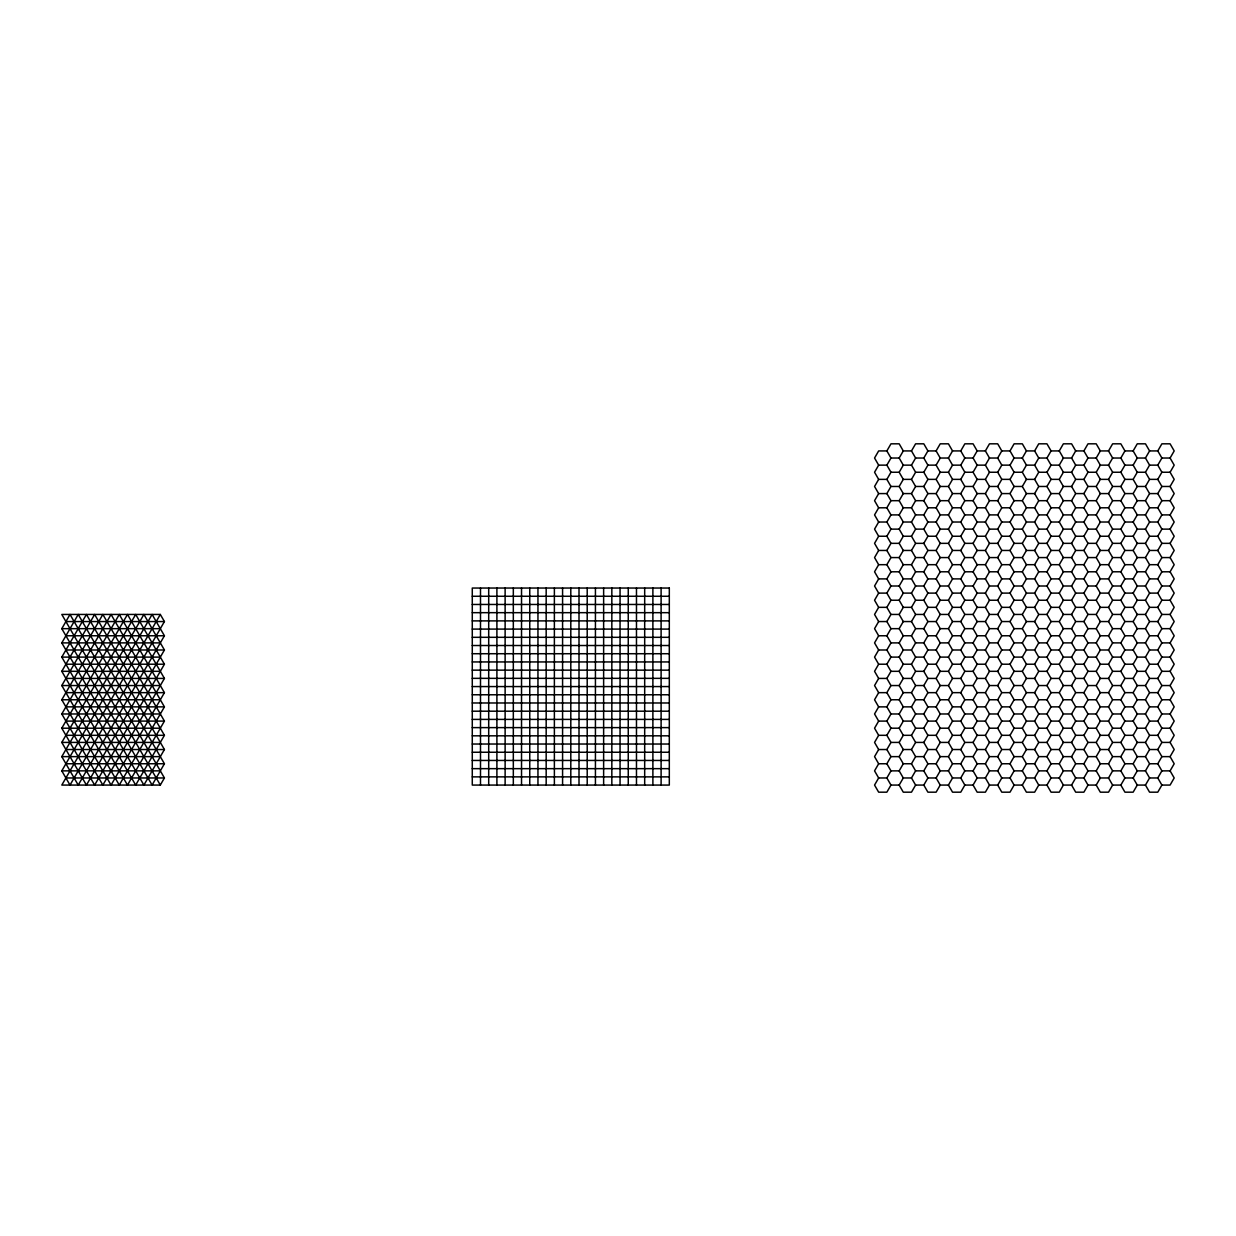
<?xml version="1.0" encoding="UTF-8"?>
<svg xmlns="http://www.w3.org/2000/svg" width="1236" height="1236" viewBox="0 0 1236 1236"><rect width="100%" height="100%" fill="white"/><g stroke="black" fill="none" stroke-linecap="round" stroke-linejoin="round"><path stroke-width="1.5" d="M61.8 628.66L70.004 614.446L164.419 777.969L160.309 785.076L61.8 785.076L160.309 614.446L164.419 621.553L70.004 785.076L61.8 770.862L152.105 614.446L164.419 635.767L78.223 785.076L61.8 756.633L143.901 614.446L164.419 649.997L86.427 785.076L61.8 742.419L135.682 614.446L164.419 664.211L94.631 785.076L61.8 728.205L127.478 614.446L164.419 678.425L102.851 785.076L61.8 713.975L119.274 614.446L164.419 692.654L111.055 785.076L61.8 699.761L111.055 614.446L164.419 706.868L119.274 785.076L61.8 685.547L102.851 614.446L164.419 721.098L127.478 785.076L61.8 671.318L94.631 614.446L164.419 735.312L135.682 785.076L61.8 657.104L86.427 614.446L164.419 749.526L143.901 785.076L61.8 642.89L78.223 614.446L164.419 763.755L152.105 785.076L61.8 628.66L160.309 628.66M878.657 465.138L874.547 472.245L878.657 479.367L886.861 479.367L890.971 472.245L899.175 472.245L903.284 465.138L899.175 458.031L903.284 450.924L899.175 443.817L890.971 443.817L886.861 450.924L878.657 450.924L874.547 458.031L878.657 465.138L886.861 465.138L890.971 458.031L899.175 458.031M878.657 479.367L874.547 486.474L878.657 493.581L886.861 493.581L890.971 486.474L899.175 486.474L903.284 479.367L899.175 472.245M878.657 493.581L874.547 500.688L878.657 507.795L886.861 507.795L890.971 500.688L899.175 500.688L903.284 507.795L899.175 514.902L903.284 522.025L899.175 529.132L903.284 536.239L899.175 543.346L903.284 550.453L899.175 557.575L903.284 564.682L899.175 571.789L903.284 578.896L899.175 586.003L903.284 593.11L899.175 600.232L903.284 607.34L899.175 614.446L903.284 621.553L899.175 628.66L903.284 635.767L899.175 642.89L903.284 649.997L899.175 657.104L903.284 664.211L899.175 671.318L903.284 678.425L899.175 685.547L903.284 692.654L899.175 699.761L903.284 706.868L899.175 713.975L903.284 721.098L899.175 728.205L903.284 735.312L899.175 742.419L903.284 749.526L899.175 756.633L903.284 763.755L899.175 770.862L903.284 777.969L899.175 785.076L903.284 792.183L911.488 792.183L915.598 785.076L911.488 777.969L915.598 770.862L911.488 763.755L915.598 756.633L911.488 749.526L915.598 742.419L911.488 735.312L915.598 728.205L911.488 721.098L915.598 713.975L911.488 706.868L915.598 699.761L911.488 692.654L915.598 685.547L911.488 678.425L915.598 671.318L911.488 664.211L915.598 657.104L911.488 649.997L915.598 642.89L911.488 635.767L915.598 628.66L911.488 621.553L915.598 614.446L911.488 607.34L915.598 600.232L911.488 593.11L915.598 586.003L911.488 578.896L915.598 571.789L911.488 564.682L915.598 557.575L911.488 550.453L915.598 543.346L911.488 536.239L915.598 529.132L911.488 522.025L915.598 514.902L911.488 507.795L915.598 500.688L911.488 493.581L915.598 486.474L911.488 479.367L915.598 472.245L911.488 465.138L915.598 458.031L911.488 450.924L915.598 443.817L923.802 443.817L927.912 450.924L923.802 458.031L927.912 465.138L923.802 472.245L927.912 479.367L923.802 486.474L927.912 493.581L923.802 500.688L927.912 507.795L923.802 514.902L927.912 522.025L923.802 529.132L927.912 536.239L923.802 543.346L927.912 550.453L923.802 557.575L927.912 564.682L923.802 571.789L927.912 578.896L923.802 586.003L927.912 593.11L923.802 600.232L927.912 607.34L923.802 614.446L927.912 621.553L923.802 628.66L927.912 635.767L923.802 642.89L927.912 649.997L923.802 657.104L927.912 664.211L923.802 671.318L927.912 678.425L923.802 685.547L927.912 692.654L923.802 699.761L927.912 706.868L923.802 713.975L927.912 721.098L923.802 728.205L927.912 735.312L923.802 742.419L927.912 749.526L923.802 756.633L927.912 763.755L923.802 770.862L927.912 777.969L923.802 785.076L927.912 792.183L936.115 792.183L940.225 785.076L948.429 785.076L952.539 777.969L960.758 777.969L964.852 770.862L973.072 770.862L977.166 763.755L973.072 756.633L977.166 749.526L973.072 742.419L977.166 735.312L973.072 728.205L977.166 721.098L973.072 713.975L977.166 706.868L973.072 699.761L977.166 692.654L973.072 685.547L977.166 678.425L973.072 671.318L977.166 664.211L973.072 657.104L977.166 649.997L973.072 642.89L977.166 635.767L973.072 628.66L977.166 621.553L973.072 614.446L977.166 607.34L973.072 600.232L977.166 593.11L973.072 586.003L977.166 578.896L973.072 571.789L977.166 564.682L973.072 557.575L977.166 550.453L973.072 543.346L977.166 536.239L973.072 529.132L977.166 522.025L973.072 514.902L977.166 507.795L973.072 500.688L977.166 493.581L973.072 486.474L977.166 479.367L973.072 472.245L977.166 465.138L973.072 458.031L977.166 450.924L973.072 443.817L964.852 443.817L960.758 450.924L952.539 450.924L948.429 443.817L940.225 443.817L936.115 450.924L927.912 450.924M878.657 507.795L874.547 514.902L878.657 522.025L886.861 522.025L890.971 514.902L899.175 514.902M878.657 522.025L874.547 529.132L878.657 536.239L886.861 536.239L890.971 529.132L899.175 529.132M878.657 536.239L874.547 543.346L878.657 550.453L886.861 550.453L890.971 543.346L899.175 543.346M899.175 500.688L903.284 493.581L899.175 486.474M878.657 550.453L874.547 557.575L878.657 564.682L886.861 564.682L890.971 571.789L899.175 571.789M878.657 564.682L874.547 571.789L878.657 578.896L886.861 578.896L890.971 571.789M927.912 465.138L936.115 465.138L940.225 458.031L948.429 458.031L952.539 465.138L960.758 465.138L964.852 458.031L973.072 458.031M878.657 578.896L874.547 586.003L878.657 593.11L886.861 593.11L890.971 600.232L899.175 600.232M886.861 564.682L890.971 557.575L899.175 557.575M927.912 479.367L936.115 479.367L940.225 472.245L948.429 472.245L952.539 465.138M948.429 458.031L952.539 450.924M878.657 593.11L874.547 600.232L878.657 607.34L886.861 607.34L890.971 600.232M927.912 493.581L936.115 493.581L940.225 486.474L948.429 486.474L952.539 479.367L960.758 479.367L964.852 472.245L973.072 472.245M878.657 607.34L874.547 614.446L878.657 621.553L886.861 621.553L890.971 628.66L899.175 628.66M886.861 593.11L890.971 586.003L899.175 586.003M927.912 507.795L936.115 507.795L940.225 500.688L948.429 500.688L952.539 507.795L960.758 507.795L964.852 500.688L973.072 500.688M878.657 621.553L874.547 628.66L878.657 635.767L886.861 635.767L890.971 628.66M927.912 522.025L936.115 522.025L940.225 514.902L948.429 514.902L952.539 507.795M948.429 500.688L952.539 493.581L960.758 493.581L964.852 486.474L973.072 486.474M878.657 635.767L874.547 642.89L878.657 649.997L886.861 649.997L890.971 642.89L899.175 642.89M886.861 621.553L890.971 614.446L899.175 614.446M927.912 536.239L936.115 536.239L940.225 529.132L948.429 529.132L952.539 536.239L960.758 536.239L964.852 529.132L973.072 529.132M977.166 450.924L985.386 450.924L989.48 443.817L997.699 443.817L1001.793 450.924L1010.013 450.924L1014.107 443.817L1022.327 443.817L1026.421 450.924L1022.327 458.031L1026.421 465.138L1022.327 472.245L1026.421 479.367L1022.327 486.474L1026.421 493.581L1022.327 500.688L1026.421 507.795L1022.327 514.902L1026.421 522.025L1022.327 529.132L1026.421 536.239L1022.327 543.346L1026.421 550.453L1022.327 557.575L1026.421 564.682L1022.327 571.789L1026.421 578.896L1022.327 586.003L1026.421 593.11L1022.327 600.232L1026.421 607.34L1022.327 614.446L1026.421 621.553L1022.327 628.66L1026.421 635.767L1022.327 642.89L1026.421 649.997L1022.327 657.104L1026.421 664.211L1022.327 671.318L1026.421 678.425L1022.327 685.547L1026.421 692.654L1022.327 699.761L1026.421 706.868L1022.327 713.975L1026.421 721.098L1022.327 728.205L1026.421 735.312L1022.327 742.419L1026.421 749.526L1022.327 756.633L1026.421 763.755L1022.327 770.862L1026.421 777.969L1022.327 785.076L1026.421 792.183L1034.64 792.183L1038.734 785.076L1034.64 777.969L1038.734 770.862L1034.64 763.755L1038.734 756.633L1034.64 749.526L1038.734 742.419L1034.64 735.312L1038.734 728.205L1034.64 721.098L1038.734 713.975L1034.64 706.868L1038.734 699.761L1034.64 692.654L1038.734 685.547L1034.64 678.425L1038.734 671.318L1034.64 664.211L1038.734 657.104L1034.64 649.997L1038.734 642.89L1034.64 635.767L1038.734 628.66L1034.64 621.553L1038.734 614.446L1034.64 607.34L1038.734 600.232L1034.64 593.11L1038.734 586.003L1034.64 578.896L1038.734 571.789L1034.64 564.682L1038.734 557.575L1034.64 550.453L1038.734 543.346L1034.64 536.239L1038.734 529.132L1034.64 522.025L1038.734 514.902L1034.64 507.795L1038.734 500.688L1034.64 493.581L1038.734 486.474L1034.64 479.367L1038.734 472.245L1034.64 465.138L1038.734 458.031L1034.64 450.924L1038.734 443.817L1046.954 443.817L1051.063 450.924L1046.954 458.031L1051.063 465.138L1046.954 472.245L1051.063 479.367L1046.954 486.474L1051.063 493.581L1046.954 500.688L1051.063 507.795L1046.954 514.902L1051.063 522.025L1046.954 529.132L1051.063 536.239L1046.954 543.346L1051.063 550.453L1046.954 557.575L1051.063 564.682L1046.954 571.789L1051.063 578.896L1046.954 586.003L1051.063 593.11L1046.954 600.232L1051.063 607.34L1046.954 614.446L1051.063 621.553L1046.954 628.66L1051.063 635.767L1046.954 642.89L1051.063 649.997L1046.954 657.104L1051.063 664.211L1046.954 671.318L1051.063 678.425L1046.954 685.547L1051.063 692.654L1046.954 699.761L1051.063 706.868L1046.954 713.975L1051.063 721.098L1046.954 728.205L1051.063 735.312L1046.954 742.419L1051.063 749.526L1046.954 756.633L1051.063 763.755L1046.954 770.862L1051.063 777.969L1046.954 785.076L1051.063 792.183L1059.267 792.183L1063.377 785.076L1071.581 785.076L1075.691 777.969L1083.895 777.969L1088.004 770.862L1096.208 770.862L1100.318 763.755L1108.522 763.755L1112.632 770.862L1120.836 770.862L1124.945 763.755L1133.149 763.755L1137.259 770.862L1133.149 777.969L1137.259 785.076L1133.149 792.183L1124.945 792.183L1120.836 785.076L1112.632 785.076L1108.522 777.969L1100.318 777.969L1096.208 785.076L1088.004 785.076L1083.895 777.969M878.657 649.997L874.547 657.104L878.657 664.211L886.861 664.211L890.971 657.104L899.175 657.104M927.912 550.453L936.115 550.453L940.225 543.346L948.429 543.346L952.539 536.239M948.429 529.132L952.539 522.025L960.758 522.025L964.852 514.902L973.072 514.902M977.166 465.138L985.386 465.138L989.48 458.031L997.699 458.031L1001.793 465.138L1010.013 465.138L1014.107 458.031L1010.013 450.924M878.657 664.211L874.547 671.318L878.657 678.425L886.861 678.425L890.971 685.547L899.175 685.547M927.912 564.682L936.115 564.682L940.225 557.575L948.429 557.575L952.539 564.682L960.758 564.682L964.852 557.575L973.072 557.575M977.166 479.367L985.386 479.367L989.48 472.245L997.699 472.245L1001.793 465.138M997.699 458.031L1001.793 450.924M878.657 678.425L874.547 685.547L878.657 692.654L886.861 692.654L890.971 685.547M927.912 578.896L936.115 578.896L940.225 571.789L948.429 571.789L952.539 564.682M948.429 557.575L952.539 550.453L960.758 550.453L964.852 543.346L973.072 543.346M977.166 493.581L985.386 493.581L989.48 486.474L997.699 486.474L1001.793 479.367L1010.013 479.367L1014.107 472.245L1010.013 465.138M878.657 692.654L874.547 699.761L878.657 706.868L886.861 706.868L890.971 699.761L899.175 699.761M886.861 678.425L890.971 671.318L899.175 671.318M927.912 593.11L936.115 593.11L940.225 586.003L948.429 586.003L952.539 593.11L960.758 593.11L964.852 586.003L973.072 586.003M977.166 507.795L985.386 507.795L989.48 500.688L997.699 500.688L1001.793 493.581L1010.013 493.581L1014.107 500.688L1010.013 507.795L1014.107 514.902L1010.013 522.025L1014.107 529.132L1010.013 536.239L1014.107 543.346L1010.013 550.453L1014.107 557.575L1010.013 564.682L1014.107 571.789L1010.013 578.896L1014.107 586.003L1010.013 593.11L1014.107 600.232L1010.013 607.34L1014.107 614.446L1010.013 621.553L1014.107 628.66L1010.013 635.767L1014.107 642.89L1010.013 649.997L1014.107 657.104L1010.013 664.211L1014.107 671.318L1010.013 678.425L1014.107 685.547L1010.013 692.654L1014.107 699.761L1010.013 706.868L1014.107 713.975L1010.013 721.098L1014.107 728.205L1010.013 735.312L1014.107 742.419L1010.013 749.526L1014.107 756.633L1010.013 763.755L1014.107 770.862L1010.013 777.969L1014.107 785.076L1010.013 792.183L1001.793 792.183L997.699 785.076L989.48 785.076L985.386 777.969L977.166 777.969L973.072 785.076L977.166 792.183L985.386 792.183L989.48 785.076M878.657 706.868L874.547 713.975L878.657 721.098L886.861 721.098L890.971 713.975L899.175 713.975M927.912 607.34L936.115 607.34L940.225 600.232L948.429 600.232L952.539 593.11M948.429 586.003L952.539 578.896L960.758 578.896L964.852 571.789L973.072 571.789M977.166 522.025L985.386 522.025L989.48 514.902L997.699 514.902L1001.793 507.795L1010.013 507.795M878.657 721.098L874.547 728.205L878.657 735.312L886.861 735.312L890.971 742.419L899.175 742.419M927.912 621.553L936.115 621.553L940.225 614.446L948.429 614.446L952.539 607.34L960.758 607.34L964.852 600.232L973.072 600.232M977.166 536.239L985.386 536.239L989.48 529.132L997.699 529.132L1001.793 522.025L1010.013 522.025M1010.013 493.581L1014.107 486.474L1010.013 479.367M878.657 735.312L874.547 742.419L878.657 749.526L886.861 749.526L890.971 742.419M927.912 635.767L936.115 635.767L940.225 628.66L948.429 628.66L952.539 635.767L960.758 635.767L964.852 628.66L973.072 628.66M977.166 550.453L985.386 550.453L989.48 543.346L997.699 543.346L1001.793 536.239L1010.013 536.239M878.657 749.526L874.547 756.633L878.657 763.755L886.861 763.755L890.971 770.862L899.175 770.862M886.861 735.312L890.971 728.205L899.175 728.205M927.912 649.997L936.115 649.997L940.225 642.89L948.429 642.89L952.539 649.997L960.758 649.997L964.852 642.89L973.072 642.89M948.429 628.66L952.539 621.553L960.758 621.553L964.852 628.66M977.166 564.682L985.386 564.682L989.48 557.575L997.699 557.575L1001.793 564.682L1010.013 564.682M878.657 763.755L874.547 770.862L878.657 777.969L886.861 777.969L890.971 770.862M927.912 664.211L936.115 664.211L940.225 657.104L948.429 657.104L952.539 649.997M948.429 642.89L952.539 635.767M960.758 621.553L964.852 614.446L973.072 614.446M977.166 578.896L985.386 578.896L989.48 571.789L997.699 571.789L1001.793 564.682M997.699 557.575L1001.793 550.453L1010.013 550.453M1051.063 450.924L1059.267 450.924L1063.377 443.817L1071.581 443.817L1075.691 450.924L1083.895 450.924L1088.004 443.817L1096.208 443.817L1100.318 450.924L1108.522 450.924L1112.632 443.817L1120.836 443.817L1124.945 450.924L1133.149 450.924L1137.259 443.817L1145.463 443.817L1149.573 450.924L1145.463 458.031L1149.573 465.138L1145.463 472.245L1149.573 479.367L1145.463 486.474L1149.573 493.581L1145.463 500.688L1149.573 507.795L1145.463 514.902L1149.573 522.025L1145.463 529.132L1149.573 536.239L1145.463 543.346L1149.573 550.453L1145.463 557.575L1149.573 564.682L1145.463 571.789L1149.573 578.896L1145.463 586.003L1149.573 593.11L1145.463 600.232L1149.573 607.34L1145.463 614.446L1149.573 621.553L1145.463 628.66L1149.573 635.767L1145.463 642.89L1149.573 649.997L1145.463 657.104L1149.573 664.211L1145.463 671.318L1149.573 678.425L1145.463 685.547L1149.573 692.654L1145.463 699.761L1149.573 706.868L1145.463 713.975L1149.573 721.098L1145.463 728.205L1149.573 735.312L1145.463 742.419L1149.573 749.526L1145.463 756.633L1149.573 763.755L1145.463 770.862L1149.573 777.969L1145.463 785.076L1149.573 792.183L1157.777 792.183L1161.886 785.076L1157.777 777.969L1161.886 770.862L1157.777 763.755L1161.886 756.633L1157.777 749.526L1161.886 742.419L1157.777 735.312L1161.886 728.205L1157.777 721.098L1161.886 713.975L1157.777 706.868L1161.886 699.761L1157.777 692.654L1161.886 685.547L1157.777 678.425L1161.886 671.318L1157.777 664.211L1161.886 657.104L1157.777 649.997L1161.886 642.89L1157.777 635.767L1161.886 628.66L1157.777 621.553L1161.886 614.446L1157.777 607.34L1161.886 600.232L1157.777 593.11L1161.886 586.003L1157.777 578.896L1161.886 571.789L1157.777 564.682L1161.886 557.575L1157.777 550.453L1161.886 543.346L1157.777 536.239L1161.886 529.132L1157.777 522.025L1161.886 514.902L1157.777 507.795L1161.886 500.688L1157.777 493.581L1161.886 486.474L1157.777 479.367L1161.886 472.245L1157.777 465.138L1161.886 458.031L1157.777 450.924L1161.886 443.817L1170.09 443.817L1174.2 450.924L1170.09 458.031L1174.2 465.138L1170.09 472.245L1174.2 479.367L1170.09 486.474L1174.2 493.581L1170.09 500.688L1174.2 507.795L1170.09 514.902L1174.2 522.025L1170.09 529.132L1174.2 536.239L1170.09 543.346L1174.2 550.453L1170.09 557.575L1174.2 564.682L1170.09 571.789L1174.2 578.896L1170.09 586.003L1174.2 593.11L1170.09 600.232L1174.2 607.34L1170.09 614.446L1174.2 621.553L1170.09 628.66L1174.2 635.767L1170.09 642.89L1174.2 649.997L1170.09 657.104L1174.2 664.211L1170.09 671.318L1174.2 678.425L1170.09 685.547L1174.2 692.654L1170.09 699.761L1174.2 706.868L1170.09 713.975L1174.2 721.098L1170.09 728.205L1174.2 735.312L1170.09 742.419L1174.2 749.526L1170.09 756.633L1174.2 763.755L1170.09 770.862L1174.2 777.969L1170.09 785.076L1161.886 785.076M878.657 777.969L874.547 785.076L878.657 792.183L886.861 792.183L890.971 785.076L899.175 785.076M886.861 763.755L890.971 756.633L899.175 756.633M927.912 678.425L936.115 678.425L940.225 671.318L948.429 671.318L952.539 664.211L960.758 664.211L964.852 657.104L973.072 657.104M977.166 593.11L985.386 593.11L989.48 586.003L997.699 586.003L1001.793 593.11L1010.013 593.11M1051.063 465.138L1059.267 465.138L1063.377 458.031L1071.581 458.031L1075.691 465.138L1083.895 465.138L1088.004 458.031L1096.208 458.031L1100.318 465.138L1108.522 465.138L1112.632 458.031L1120.836 458.031L1124.945 465.138L1133.149 465.138L1137.259 458.031L1133.149 450.924M927.912 692.654L936.115 692.654L940.225 685.547L948.429 685.547L952.539 678.425L960.758 678.425L964.852 685.547L973.072 685.547M977.166 607.34L985.386 607.34L989.48 600.232L997.699 600.232L1001.793 593.11M997.699 586.003L1001.793 578.896L1010.013 578.896M1051.063 479.367L1059.267 479.367L1063.377 472.245L1071.581 472.245L1075.691 465.138M1071.581 458.031L1075.691 450.924M927.912 706.868L936.115 706.868L940.225 699.761L948.429 699.761L952.539 692.654L960.758 692.654L964.852 685.547M977.166 621.553L985.386 621.553L989.48 614.446L997.699 614.446L1001.793 607.34L1010.013 607.34M1051.063 493.581L1059.267 493.581L1063.377 486.474L1071.581 486.474L1075.691 479.367L1083.895 479.367L1088.004 472.245L1096.208 472.245L1100.318 465.138M927.912 721.098L936.115 721.098L940.225 713.975L948.429 713.975L952.539 721.098L960.758 721.098L964.852 713.975L973.072 713.975M960.758 678.425L964.852 671.318L973.072 671.318M977.166 635.767L985.386 635.767L989.48 628.66L997.699 628.66L1001.793 621.553L1010.013 621.553M1051.063 507.795L1059.267 507.795L1063.377 500.688L1071.581 500.688L1075.691 493.581L1083.895 493.581L1088.004 500.688L1096.208 500.688L1100.318 493.581L1108.522 493.581L1112.632 500.688L1120.836 500.688L1124.945 493.581L1133.149 493.581L1137.259 500.688L1133.149 507.795L1137.259 514.902L1133.149 522.025L1137.259 529.132L1133.149 536.239L1137.259 543.346L1133.149 550.453L1137.259 557.575L1133.149 564.682L1137.259 571.789L1133.149 578.896L1137.259 586.003L1133.149 593.11L1137.259 600.232L1133.149 607.34L1137.259 614.446L1133.149 621.553L1137.259 628.66L1133.149 635.767L1137.259 642.89L1133.149 649.997L1137.259 657.104L1133.149 664.211L1137.259 671.318L1133.149 678.425L1137.259 685.547L1133.149 692.654L1137.259 699.761L1133.149 706.868L1137.259 713.975L1133.149 721.098L1137.259 728.205L1133.149 735.312L1137.259 742.419L1133.149 749.526L1137.259 756.633L1133.149 763.755M927.912 735.312L936.115 735.312L940.225 728.205L948.429 728.205L952.539 721.098M948.429 713.975L952.539 706.868L960.758 706.868L964.852 699.761L973.072 699.761M977.166 649.997L985.386 649.997L989.48 642.89L997.699 642.89L1001.793 649.997L1010.013 649.997M1051.063 522.025L1059.267 522.025L1063.377 514.902L1071.581 514.902L1075.691 507.795L1083.895 507.795L1088.004 500.688M1096.208 458.031L1100.318 450.924M927.912 749.526L936.115 749.526L940.225 742.419L948.429 742.419L952.539 735.312L960.758 735.312L964.852 742.419L973.072 742.419M977.166 664.211L985.386 664.211L989.48 657.104L997.699 657.104L1001.793 649.997M997.699 642.89L1001.793 635.767L1010.013 635.767M1051.063 536.239L1059.267 536.239L1063.377 529.132L1071.581 529.132L1075.691 522.025L1083.895 522.025L1088.004 529.132L1096.208 529.132L1100.318 522.025L1108.522 522.025L1112.632 529.132L1120.836 529.132L1124.945 522.025L1133.149 522.025M1083.895 493.581L1088.004 486.474L1096.208 486.474L1100.318 479.367L1108.522 479.367L1112.632 472.245L1120.836 472.245L1124.945 465.138M927.912 763.755L936.115 763.755L940.225 756.633L948.429 756.633L952.539 749.526L960.758 749.526L964.852 742.419M977.166 678.425L985.386 678.425L989.48 671.318L997.699 671.318L1001.793 664.211L1010.013 664.211M1051.063 550.453L1059.267 550.453L1063.377 543.346L1071.581 543.346L1075.691 536.239L1083.895 536.239L1088.004 529.132M927.912 777.969L936.115 777.969L940.225 770.862L948.429 770.862L952.539 763.755L960.758 763.755L964.852 770.862M960.758 735.312L964.852 728.205L973.072 728.205M977.166 692.654L985.386 692.654L989.48 685.547L997.699 685.547L1001.793 678.425L1010.013 678.425M1051.063 564.682L1059.267 564.682L1063.377 557.575L1071.581 557.575L1075.691 564.682L1083.895 564.682L1088.004 557.575L1096.208 557.575L1100.318 564.682L1108.522 564.682L1112.632 557.575L1120.836 557.575L1124.945 564.682L1133.149 564.682M1083.895 522.025L1088.004 514.902L1096.208 514.902L1100.318 507.795L1108.522 507.795L1112.632 500.688M1120.836 458.031L1124.945 450.924M977.166 706.868L985.386 706.868L989.48 699.761L997.699 699.761L1001.793 692.654L1010.013 692.654M1051.063 578.896L1059.267 578.896L1063.377 571.789L1071.581 571.789L1075.691 564.682M1071.581 557.575L1075.691 550.453L1083.895 550.453L1088.004 557.575M1108.522 493.581L1112.632 486.474L1120.836 486.474L1124.945 479.367L1133.149 479.367L1137.259 472.245L1133.149 465.138M960.758 763.755L964.852 756.633L973.072 756.633M977.166 721.098L985.386 721.098L989.48 713.975L997.699 713.975L1001.793 706.868L1010.013 706.868M1051.063 593.11L1059.267 593.11L1063.377 586.003L1071.581 586.003L1075.691 593.11L1083.895 593.11L1088.004 586.003L1096.208 586.003L1100.318 593.11L1108.522 593.11L1112.632 586.003L1120.836 586.003L1124.945 593.11L1133.149 593.11M1083.895 550.453L1088.004 543.346L1096.208 543.346L1100.318 536.239L1108.522 536.239L1112.632 529.132M977.166 735.312L985.386 735.312L989.48 728.205L997.699 728.205L1001.793 721.098L1010.013 721.098M1051.063 607.34L1059.267 607.34L1063.377 600.232L1071.581 600.232L1075.691 593.11M1071.581 586.003L1075.691 578.896L1083.895 578.896L1088.004 571.789L1096.208 571.789L1100.318 564.682M1108.522 522.025L1112.632 514.902L1120.836 514.902L1124.945 507.795L1133.149 507.795M973.072 785.076L964.852 785.076L960.758 792.183L952.539 792.183L948.429 785.076M977.166 749.526L985.386 749.526L989.48 742.419L997.699 742.419L1001.793 735.312L1010.013 735.312M1051.063 621.553L1059.267 621.553L1063.377 614.446L1071.581 614.446L1075.691 607.34L1083.895 607.34L1088.004 600.232L1096.208 600.232L1100.318 593.11M1096.208 557.575L1100.318 550.453L1108.522 550.453L1112.632 557.575M1133.149 493.581L1137.259 486.474L1133.149 479.367M977.166 763.755L985.386 763.755L989.48 756.633L997.699 756.633L1001.793 749.526L1010.013 749.526M1051.063 635.767L1059.267 635.767L1063.377 628.66L1071.581 628.66L1075.691 621.553L1083.895 621.553L1088.004 628.66L1096.208 628.66L1100.318 621.553L1108.522 621.553L1112.632 628.66L1120.836 628.66L1124.945 621.553L1133.149 621.553M1108.522 550.453L1112.632 543.346L1120.836 543.346L1124.945 536.239L1133.149 536.239M985.386 777.969L989.48 770.862L997.699 770.862L1001.793 763.755L1010.013 763.755M1051.063 649.997L1059.267 649.997L1063.377 642.89L1071.581 642.89L1075.691 649.997L1083.895 649.997L1088.004 642.89L1096.208 642.89L1100.318 649.997L1108.522 649.997L1112.632 642.89L1120.836 642.89L1124.945 649.997L1133.149 649.997M1096.208 586.003L1100.318 578.896L1108.522 578.896L1112.632 571.789L1120.836 571.789L1124.945 564.682M1051.063 664.211L1059.267 664.211L1063.377 657.104L1071.581 657.104L1075.691 649.997M1071.581 642.89L1075.691 635.767L1083.895 635.767L1088.004 628.66M1083.895 621.553L1088.004 614.446L1096.208 614.446L1100.318 607.34L1108.522 607.34L1112.632 600.232L1120.836 600.232L1124.945 593.11M1120.836 557.575L1124.945 550.453L1133.149 550.453M997.699 785.076L1001.793 777.969L1010.013 777.969M1051.063 678.425L1059.267 678.425L1063.377 671.318L1071.581 671.318L1075.691 664.211L1083.895 664.211L1088.004 657.104L1096.208 657.104L1100.318 649.997M1051.063 692.654L1059.267 692.654L1063.377 685.547L1071.581 685.547L1075.691 678.425L1083.895 678.425L1088.004 685.547L1096.208 685.547L1100.318 678.425L1108.522 678.425L1112.632 685.547L1120.836 685.547L1124.945 678.425L1133.149 678.425M1120.836 586.003L1124.945 578.896L1133.149 578.896M1051.063 706.868L1059.267 706.868L1063.377 699.761L1071.581 699.761L1075.691 692.654L1083.895 692.654L1088.004 685.547M1096.208 642.89L1100.318 635.767L1108.522 635.767L1112.632 628.66M1108.522 621.553L1112.632 614.446L1120.836 614.446L1124.945 607.34L1133.149 607.34M1051.063 721.098L1059.267 721.098L1063.377 713.975L1071.581 713.975L1075.691 706.868L1083.895 706.868L1088.004 713.975L1096.208 713.975L1100.318 706.868L1108.522 706.868L1112.632 713.975L1120.836 713.975L1124.945 706.868L1133.149 706.868M1083.895 678.425L1088.004 671.318L1096.208 671.318L1100.318 664.211L1108.522 664.211L1112.632 657.104L1120.836 657.104L1124.945 649.997M1051.063 735.312L1059.267 735.312L1063.377 728.205L1071.581 728.205L1075.691 721.098L1083.895 721.098L1088.004 713.975M1051.063 749.526L1059.267 749.526L1063.377 742.419L1071.581 742.419L1075.691 735.312L1083.895 735.312L1088.004 742.419L1096.208 742.419L1100.318 735.312L1108.522 735.312L1112.632 742.419L1120.836 742.419L1124.945 735.312L1133.149 735.312M1083.895 706.868L1088.004 699.761L1096.208 699.761L1100.318 692.654L1108.522 692.654L1112.632 685.547M1120.836 642.89L1124.945 635.767L1133.149 635.767M1051.063 763.755L1059.267 763.755L1063.377 756.633L1071.581 756.633L1075.691 749.526L1083.895 749.526L1088.004 742.419M1108.522 678.425L1112.632 671.318L1120.836 671.318L1124.945 664.211L1133.149 664.211M1051.063 777.969L1059.267 777.969L1063.377 770.862L1071.581 770.862L1075.691 763.755L1083.895 763.755L1088.004 770.862M1083.895 735.312L1088.004 728.205L1096.208 728.205L1100.318 721.098L1108.522 721.098L1112.632 713.975M1108.522 706.868L1112.632 699.761L1120.836 699.761L1124.945 692.654L1133.149 692.654M1083.895 763.755L1088.004 756.633L1096.208 756.633L1100.318 749.526L1108.522 749.526L1112.632 742.419M1108.522 735.312L1112.632 728.205L1120.836 728.205L1124.945 721.098L1133.149 721.098M1088.004 785.076L1083.895 792.183L1075.691 792.183L1071.581 785.076M1108.522 763.755L1112.632 756.633L1120.836 756.633L1124.945 749.526L1133.149 749.526M1108.522 777.969L1112.632 770.862M1112.632 785.076L1108.522 792.183L1100.318 792.183L1096.208 785.076M1120.836 785.076L1124.945 777.969L1133.149 777.969M903.284 450.924L911.488 450.924M1026.421 450.924L1034.64 450.924M1149.573 450.924L1157.777 450.924M915.598 458.031L923.802 458.031M1014.107 458.031L1022.327 458.031M1038.734 458.031L1046.954 458.031M1137.259 458.031L1145.463 458.031M1161.886 458.031L1170.09 458.031M903.284 465.138L911.488 465.138M1026.421 465.138L1034.64 465.138M1149.573 465.138L1157.777 465.138M915.598 472.245L923.802 472.245M1014.107 472.245L1022.327 472.245M1038.734 472.245L1046.954 472.245M1137.259 472.245L1145.463 472.245M1161.886 472.245L1170.09 472.245M903.284 479.367L911.488 479.367M1026.421 479.367L1034.64 479.367M1149.573 479.367L1157.777 479.367M915.598 486.474L923.802 486.474M1014.107 486.474L1022.327 486.474M1038.734 486.474L1046.954 486.474M1137.259 486.474L1145.463 486.474M1161.886 486.474L1170.09 486.474M903.284 493.581L911.488 493.581M1026.421 493.581L1034.64 493.581M1149.573 493.581L1157.777 493.581M915.598 500.688L923.802 500.688M1014.107 500.688L1022.327 500.688M1038.734 500.688L1046.954 500.688M1137.259 500.688L1145.463 500.688M1161.886 500.688L1170.09 500.688M903.284 507.795L911.488 507.795M1026.421 507.795L1034.64 507.795M1149.573 507.795L1157.777 507.795M915.598 514.902L923.802 514.902M1014.107 514.902L1022.327 514.902M1038.734 514.902L1046.954 514.902M1137.259 514.902L1145.463 514.902M1161.886 514.902L1170.09 514.902M903.284 522.025L911.488 522.025M1026.421 522.025L1034.64 522.025M1149.573 522.025L1157.777 522.025M915.598 529.132L923.802 529.132M1014.107 529.132L1022.327 529.132M1038.734 529.132L1046.954 529.132M1137.259 529.132L1145.463 529.132M1161.886 529.132L1170.09 529.132M903.284 536.239L911.488 536.239M1026.421 536.239L1034.64 536.239M1149.573 536.239L1157.777 536.239M915.598 543.346L923.802 543.346M1014.107 543.346L1022.327 543.346M1038.734 543.346L1046.954 543.346M1137.259 543.346L1145.463 543.346M1161.886 543.346L1170.09 543.346M903.284 550.453L911.488 550.453M1026.421 550.453L1034.64 550.453M1149.573 550.453L1157.777 550.453M915.598 557.575L923.802 557.575M1014.107 557.575L1022.327 557.575M1038.734 557.575L1046.954 557.575M1137.259 557.575L1145.463 557.575M1161.886 557.575L1170.09 557.575M903.284 564.682L911.488 564.682M1026.421 564.682L1034.64 564.682M1149.573 564.682L1157.777 564.682M915.598 571.789L923.802 571.789M1014.107 571.789L1022.327 571.789M1038.734 571.789L1046.954 571.789M1137.259 571.789L1145.463 571.789M1161.886 571.789L1170.09 571.789M903.284 578.896L911.488 578.896M1026.421 578.896L1034.64 578.896M1149.573 578.896L1157.777 578.896M915.598 586.003L923.802 586.003M1014.107 586.003L1022.327 586.003M1038.734 586.003L1046.954 586.003M1137.259 586.003L1145.463 586.003M1161.886 586.003L1170.09 586.003M903.284 593.11L911.488 593.11M1026.421 593.11L1034.64 593.11M1149.573 593.11L1157.777 593.11M472.276 596.262L669.309 596.262M915.598 600.232L923.802 600.232M1014.107 600.232L1022.327 600.232M1038.734 600.232L1046.954 600.232M1137.259 600.232L1145.463 600.232M1161.886 600.232L1170.09 600.232M472.276 604.466L669.309 604.466M903.284 607.34L911.488 607.34M1026.421 607.34L1034.64 607.34M1149.573 607.34L1157.777 607.34M472.276 612.67L669.309 612.67M160.309 614.446L61.8 614.446L160.309 785.076M915.598 614.446L923.802 614.446M1014.107 614.446L1022.327 614.446M1038.734 614.446L1046.954 614.446M1137.259 614.446L1145.463 614.446M1161.886 614.446L1170.09 614.446M472.276 620.889L669.309 620.889M65.91 621.553L164.419 621.553M903.284 621.553L911.488 621.553M1026.421 621.553L1034.64 621.553M1149.573 621.553L1157.777 621.553M915.598 628.66L923.802 628.66M1014.107 628.66L1022.327 628.66M1038.734 628.66L1046.954 628.66M1137.259 628.66L1145.463 628.66M1161.886 628.66L1170.09 628.66M472.276 629.093L669.309 629.093M65.91 635.767L164.419 635.767M903.284 635.767L911.488 635.767M1026.421 635.767L1034.64 635.767M1149.573 635.767L1157.777 635.767M472.276 637.312L669.309 637.312M61.8 642.89L160.309 642.89M915.598 642.89L923.802 642.89M1014.107 642.89L1022.327 642.89M1038.734 642.89L1046.954 642.89M1137.259 642.89L1145.463 642.89M1161.886 642.89L1170.09 642.89M472.276 645.516L669.309 645.516M65.91 649.997L164.419 649.997M903.284 649.997L911.488 649.997M1026.421 649.997L1034.64 649.997M1149.573 649.997L1157.777 649.997M472.276 653.72L669.309 653.72M61.8 657.104L160.309 657.104M915.598 657.104L923.802 657.104M1014.107 657.104L1022.327 657.104M1038.734 657.104L1046.954 657.104M1137.259 657.104L1145.463 657.104M1161.886 657.104L1170.09 657.104M472.276 661.94L669.309 661.94M65.91 664.211L164.419 664.211M903.284 664.211L911.488 664.211M1026.421 664.211L1034.64 664.211M1149.573 664.211L1157.777 664.211M472.276 670.144L669.309 670.144M61.8 671.318L160.309 671.318M915.598 671.318L923.802 671.318M1014.107 671.318L1022.327 671.318M1038.734 671.318L1046.954 671.318M1137.259 671.318L1145.463 671.318M1161.886 671.318L1170.09 671.318M65.91 678.425L164.419 678.425M472.276 678.348L669.309 678.348M903.284 678.425L911.488 678.425M1026.421 678.425L1034.64 678.425M1149.573 678.425L1157.777 678.425M61.8 685.547L160.309 685.547M915.598 685.547L923.802 685.547M1014.107 685.547L1022.327 685.547M1038.734 685.547L1046.954 685.547M1137.259 685.547L1145.463 685.547M1161.886 685.547L1170.09 685.547M472.276 686.567L669.309 686.567M65.91 692.654L164.419 692.654M903.284 692.654L911.488 692.654M1026.421 692.654L1034.64 692.654M1149.573 692.654L1157.777 692.654M472.276 694.771L669.309 694.771M61.8 699.761L160.309 699.761M915.598 699.761L923.802 699.761M1014.107 699.761L1022.327 699.761M1038.734 699.761L1046.954 699.761M1137.259 699.761L1145.463 699.761M1161.886 699.761L1170.09 699.761M472.276 702.975L669.309 702.975M65.91 706.868L164.419 706.868M903.284 706.868L911.488 706.868M1026.421 706.868L1034.64 706.868M1149.573 706.868L1157.777 706.868M472.276 711.194L669.309 711.194M61.8 713.975L160.309 713.975M915.598 713.975L923.802 713.975M1014.107 713.975L1022.327 713.975M1038.734 713.975L1046.954 713.975M1137.259 713.975L1145.463 713.975M1161.886 713.975L1170.09 713.975M472.276 719.398L669.309 719.398M65.91 721.098L164.419 721.098M903.284 721.098L911.488 721.098M1026.421 721.098L1034.64 721.098M1149.573 721.098L1157.777 721.098M472.276 727.618L669.309 727.618M61.8 728.205L160.309 728.205M915.598 728.205L923.802 728.205M1014.107 728.205L1022.327 728.205M1038.734 728.205L1046.954 728.205M1137.259 728.205L1145.463 728.205M1161.886 728.205L1170.09 728.205M65.91 735.312L164.419 735.312M903.284 735.312L911.488 735.312M1026.421 735.312L1034.64 735.312M1149.573 735.312L1157.777 735.312M472.276 735.822L669.309 735.822M61.8 742.419L160.309 742.419M915.598 742.419L923.802 742.419M1014.107 742.419L1022.327 742.419M1038.734 742.419L1046.954 742.419M1137.259 742.419L1145.463 742.419M1161.886 742.419L1170.09 742.419M472.276 744.026L669.309 744.026M65.91 749.526L164.419 749.526M903.284 749.526L911.488 749.526M1026.421 749.526L1034.64 749.526M1149.573 749.526L1157.777 749.526M472.276 752.245L669.309 752.245M61.8 756.633L160.309 756.633M915.598 756.633L923.802 756.633M1014.107 756.633L1022.327 756.633M1038.734 756.633L1046.954 756.633M1137.259 756.633L1145.463 756.633M1161.886 756.633L1170.09 756.633M472.276 760.449L669.309 760.449M65.91 763.755L164.419 763.755M903.284 763.755L911.488 763.755M1026.421 763.755L1034.64 763.755M1149.573 763.755L1157.777 763.755M472.276 768.653L669.309 768.653M61.8 770.862L160.309 770.862M915.598 770.862L923.802 770.862M1014.107 770.862L1022.327 770.862M1038.734 770.862L1046.954 770.862M1137.259 770.862L1145.463 770.862M1161.886 770.862L1170.09 770.862M472.276 776.872L669.309 776.872M65.91 777.969L164.419 777.969M903.284 777.969L911.488 777.969M1026.421 777.969L1034.64 777.969M1149.573 777.969L1157.777 777.969M915.598 785.076L923.802 785.076M1014.107 785.076L1022.327 785.076M1038.734 785.076L1046.954 785.076M1137.259 785.076L1145.463 785.076M1108.522 450.924L1112.632 458.031M1120.836 472.245L1124.945 479.367M1108.522 465.138L1112.632 472.245M1120.836 486.474L1124.945 493.581M1108.522 479.367L1112.632 486.474M1120.836 500.688L1124.945 507.795M1083.895 450.924L1088.004 458.031M1096.208 472.245L1100.318 479.367M1120.836 514.902L1124.945 522.025M1083.895 465.138L1088.004 472.245M1096.208 486.474L1100.318 493.581M1108.522 507.795L1112.632 514.902M1120.836 529.132L1124.945 536.239M1083.895 479.367L1088.004 486.474M1096.208 500.688L1100.318 507.795M1120.836 543.346L1124.945 550.453M1059.267 450.924L1063.377 458.031M1071.581 472.245L1075.691 479.367M1096.208 514.902L1100.318 522.025M1108.522 536.239L1112.632 543.346M1059.267 465.138L1063.377 472.245M1071.581 486.474L1075.691 493.581M1083.895 507.795L1088.004 514.902M1096.208 529.132L1100.318 536.239M1120.836 571.789L1124.945 578.896M1059.267 479.367L1063.377 486.474M1071.581 500.688L1075.691 507.795M1096.208 543.346L1100.318 550.453M1108.522 564.682L1112.632 571.789M1059.267 493.581L1063.377 500.688M1071.581 514.902L1075.691 522.025M1083.895 536.239L1088.004 543.346M1108.522 578.896L1112.632 586.003M1120.836 600.232L1124.945 607.34M1059.267 507.795L1063.377 514.902M1071.581 529.132L1075.691 536.239M1096.208 571.789L1100.318 578.896M1108.522 593.11L1112.632 600.232M1120.836 614.446L1124.945 621.553M1059.267 522.025L1063.377 529.132M1071.581 543.346L1075.691 550.453M1083.895 564.682L1088.004 571.789M1108.522 607.34L1112.632 614.446M1120.836 628.66L1124.945 635.767M1059.267 536.239L1063.377 543.346M1083.895 578.896L1088.004 586.003M1096.208 600.232L1100.318 607.34M1059.267 550.453L1063.377 557.575M1071.581 571.789L1075.691 578.896M1083.895 593.11L1088.004 600.232M1096.208 614.446L1100.318 621.553M1108.522 635.767L1112.632 642.89M1120.836 657.104L1124.945 664.211M1059.267 564.682L1063.377 571.789M1083.895 607.34L1088.004 614.446M1096.208 628.66L1100.318 635.767M1108.522 649.997L1112.632 657.104M1120.836 671.318L1124.945 678.425M985.386 450.924L989.48 458.031M997.699 472.245L1001.793 479.367M1059.267 578.896L1063.377 586.003M1071.581 600.232L1075.691 607.34M1108.522 664.211L1112.632 671.318M1120.836 685.547L1124.945 692.654M985.386 465.138L989.48 472.245M997.699 486.474L1001.793 493.581M1059.267 593.11L1063.377 600.232M1071.581 614.446L1075.691 621.553M1083.895 635.767L1088.004 642.89M1096.208 657.104L1100.318 664.211M1120.836 699.761L1124.945 706.868M985.386 479.367L989.48 486.474M997.699 500.688L1001.793 507.795M1059.267 607.34L1063.377 614.446M1071.581 628.66L1075.691 635.767M1083.895 649.997L1088.004 657.104M1096.208 671.318L1100.318 678.425M1108.522 692.654L1112.632 699.761M1120.836 713.975L1124.945 721.098M960.758 450.924L964.852 458.031M985.386 493.581L989.48 500.688M997.699 514.902L1001.793 522.025M1059.267 621.553L1063.377 628.66M1083.895 664.211L1088.004 671.318M1096.208 685.547L1100.318 692.654M1120.836 728.205L1124.945 735.312M960.758 465.138L964.852 472.245M985.386 507.795L989.48 514.902M997.699 529.132L1001.793 536.239M1059.267 635.767L1063.377 642.89M1071.581 657.104L1075.691 664.211M1096.208 699.761L1100.318 706.868M1108.522 721.098L1112.632 728.205M1120.836 742.419L1124.945 749.526M960.758 479.367L964.852 486.474M985.386 522.025L989.48 529.132M997.699 543.346L1001.793 550.453M1059.267 649.997L1063.377 657.104M1071.581 671.318L1075.691 678.425M1083.895 692.654L1088.004 699.761M1096.208 713.975L1100.318 721.098M1120.836 756.633L1124.945 763.755M936.115 450.924L940.225 458.031M948.429 472.245L952.539 479.367M960.758 493.581L964.852 500.688M985.386 536.239L989.48 543.346M1059.267 664.211L1063.377 671.318M1071.581 685.547L1075.691 692.654M1096.208 728.205L1100.318 735.312M1108.522 749.526L1112.632 756.633M1120.836 770.862L1124.945 777.969M936.115 465.138L940.225 472.245M948.429 486.474L952.539 493.581M960.758 507.795L964.852 514.902M985.386 550.453L989.48 557.575M997.699 571.789L1001.793 578.896M1059.267 678.425L1063.377 685.547M1071.581 699.761L1075.691 706.868M1083.895 721.098L1088.004 728.205M1096.208 742.419L1100.318 749.526M936.115 479.367L940.225 486.474M960.758 522.025L964.852 529.132M985.386 564.682L989.48 571.789M1059.267 692.654L1063.377 699.761M1071.581 713.975L1075.691 721.098M1096.208 756.633L1100.318 763.755M936.115 493.581L940.225 500.688M948.429 514.902L952.539 522.025M960.758 536.239L964.852 543.346M985.386 578.896L989.48 586.003M997.699 600.232L1001.793 607.34M1059.267 706.868L1063.377 713.975M1071.581 728.205L1075.691 735.312M1083.895 749.526L1088.004 756.633M1096.208 770.862L1100.318 777.969M936.115 507.795L940.225 514.902M960.758 550.453L964.852 557.575M985.386 593.11L989.48 600.232M997.699 614.446L1001.793 621.553M1059.267 721.098L1063.377 728.205M1071.581 742.419L1075.691 749.526M936.115 522.025L940.225 529.132M948.429 543.346L952.539 550.453M960.758 564.682L964.852 571.789M985.386 607.34L989.48 614.446M997.699 628.66L1001.793 635.767M1059.267 735.312L1063.377 742.419M1071.581 756.633L1075.691 763.755M886.861 450.924L890.971 458.031M936.115 536.239L940.225 543.346M960.758 578.896L964.852 586.003M985.386 621.553L989.48 628.66M1059.267 749.526L1063.377 756.633M1071.581 770.862L1075.691 777.969M886.861 465.138L890.971 472.245M936.115 550.453L940.225 557.575M948.429 571.789L952.539 578.896M960.758 593.11L964.852 600.232M985.386 635.767L989.48 642.89M997.699 657.104L1001.793 664.211M1059.267 763.755L1063.377 770.862M886.861 479.367L890.971 486.474M936.115 564.682L940.225 571.789M960.758 607.34L964.852 614.446M985.386 649.997L989.48 657.104M997.699 671.318L1001.793 678.425M1059.267 777.969L1063.377 785.076M886.861 493.581L890.971 500.688M936.115 578.896L940.225 586.003M948.429 600.232L952.539 607.34M985.386 664.211L989.48 671.318M997.699 685.547L1001.793 692.654M886.861 507.795L890.971 514.902M936.115 593.11L940.225 600.232M948.429 614.446L952.539 621.553M960.758 635.767L964.852 642.89M985.386 678.425L989.48 685.547M997.699 699.761L1001.793 706.868M886.861 522.025L890.971 529.132M936.115 607.34L940.225 614.446M960.758 649.997L964.852 657.104M985.386 692.654L989.48 699.761M997.699 713.975L1001.793 721.098M886.861 536.239L890.971 543.346M936.115 621.553L940.225 628.66M960.758 664.211L964.852 671.318M985.386 706.868L989.48 713.975M997.699 728.205L1001.793 735.312M886.861 550.453L890.971 557.575M936.115 635.767L940.225 642.89M948.429 657.104L952.539 664.211M985.386 721.098L989.48 728.205M997.699 742.419L1001.793 749.526M936.115 649.997L940.225 657.104M948.429 671.318L952.539 678.425M960.758 692.654L964.852 699.761M985.386 735.312L989.48 742.419M997.699 756.633L1001.793 763.755M886.861 578.896L890.971 586.003M936.115 664.211L940.225 671.318M948.429 685.547L952.539 692.654M960.758 706.868L964.852 713.975M985.386 749.526L989.48 756.633M997.699 770.862L1001.793 777.969M936.115 678.425L940.225 685.547M948.429 699.761L952.539 706.868M960.758 721.098L964.852 728.205M985.386 763.755L989.48 770.862M886.861 607.34L890.971 614.446M936.115 692.654L940.225 699.761M936.115 706.868L940.225 713.975M948.429 728.205L952.539 735.312M960.758 749.526L964.852 756.633M973.072 770.862L977.166 777.969M886.861 635.767L890.971 642.89M936.115 721.098L940.225 728.205M948.429 742.419L952.539 749.526M886.861 649.997L890.971 657.104M936.115 735.312L940.225 742.419M948.429 756.633L952.539 763.755M960.758 777.969L964.852 785.076M886.861 664.211L890.971 671.318M936.115 749.526L940.225 756.633M948.429 770.862L952.539 777.969M936.115 763.755L940.225 770.862M886.861 692.654L890.971 699.761M936.115 777.969L940.225 785.076M886.861 706.868L890.971 713.975M886.861 721.098L890.971 728.205M886.861 749.526L890.971 756.633M886.861 777.969L890.971 785.076M661.105 588.042L661.105 785.076M652.886 588.042L652.886 785.076M644.682 588.042L644.682 785.076M636.478 588.042L636.478 785.076M628.259 588.042L628.259 785.076M620.055 588.042L620.055 785.076M611.835 588.042L611.835 785.076M603.631 588.042L603.631 785.076M595.428 588.042L595.428 785.076M587.208 588.042L587.208 785.076M579.004 588.042L579.004 785.076M570.8 588.042L570.8 785.076M562.581 588.042L562.581 785.076M554.377 588.042L554.377 785.076M546.173 588.042L546.173 785.076M537.954 588.042L537.954 785.076M529.75 588.042L529.75 785.076M521.53 588.042L521.53 785.076M513.326 588.042L513.326 785.076M505.122 588.042L505.122 785.076M496.903 588.042L496.903 785.076M488.699 588.042L488.699 785.076M480.495 588.042L480.495 785.076M669.309 588.042L472.276 588.042L472.276 785.076L669.309 785.076L669.309 588.042"/></g></svg>
